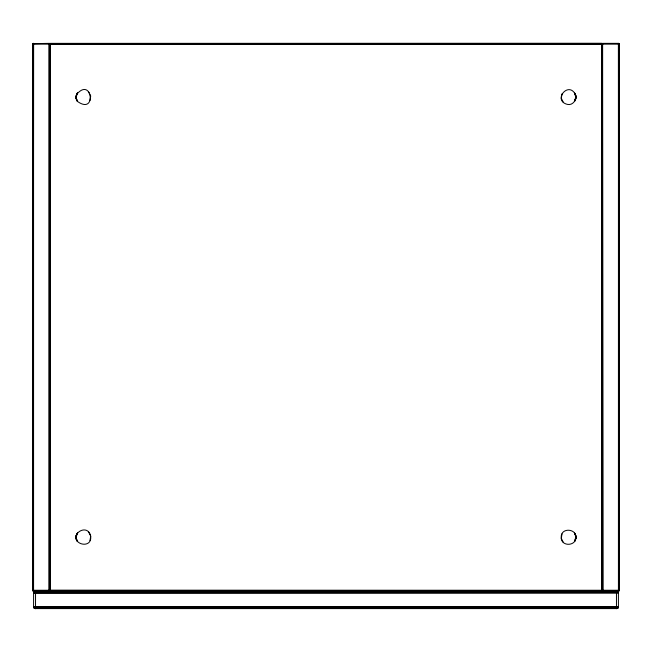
<?xml version="1.0" encoding="UTF-8"?>
<svg xmlns="http://www.w3.org/2000/svg" width="652" height="652" viewBox="0 0 652 652"><rect width="100%" height="100%" fill="white"/><g stroke="black" fill="none" stroke-linecap="round" stroke-linejoin="round"><path stroke-width="0.98" d="M50.196 590.256L49.226 591.038L49.242 43.358L32.853 43.676L32.608 44.14L619.392 44.14L618.438 43.358L602.758 43.358L601.804 44.14M33.562 44.14L33.431 43.366L33.431 591.03L618.422 591.038L619.392 590.256L32.608 590.256L33.431 591.03M49.242 44.14L49.373 43.366L49.373 591.03L49.242 590.256M602.758 44.14L602.627 43.366L602.774 591.038L602.497 43.399L602.627 591.03M76.667 99.919L77.523 101.459C75.518 99.691 76.162 94.874 76.838 93.994C75.681 96.366 75.958 99.34 77.523 101.459C97.001 115.363 91.989 76.219 76.667 94.377M76.838 540.402C72.119 533.116 86.675 524.11 90.432 534.982C93.798 550.011 69.748 544.754 77.523 532.937L76.667 534.477M575.333 94.377C568.357 80.726 552.383 100.579 567.395 104.393C573.678 105.934 577.737 97.629 575.162 93.994M575.863 537.704C576.849 528.43 560.826 527.223 561.209 537.248C560.793 546.669 575.708 546.482 575.863 537.704L574.477 541.559L575.333 540.019M575.333 99.919L574.477 101.459L575.879 97.148L574.477 92.837L575.855 96.537L575.52 94.882L575.789 95.999M575.423 539.799L575.08 540.581L575.789 536.099L574.477 532.937L575.333 534.477M76.121 97.148L77.523 92.837L76.577 94.597M76.121 537.248L77.523 532.937M574.477 101.459L575.879 97.148M575.789 538.397L575.879 537.248M76.137 96.692L76.92 93.815L76.178 96.227M76.137 536.792L76.48 534.982L76.178 536.327M575.789 98.297L575.863 97.604M76.145 96.537L76.227 95.925M76.145 536.637L76.227 536.025M575.855 97.759L575.52 99.414L575.822 98.069M575.855 537.859L575.52 539.514L575.822 538.169M89.992 100.481L90.701 95.999L88.639 91.965M89.992 540.581L90.701 536.099L88.639 532.065M562.008 93.815L561.299 98.297L563.361 102.331M562.008 533.915L561.299 538.397L563.361 542.431M76.577 534.697L76.341 535.455L77.001 533.768M575.423 99.699L575.659 98.941L574.999 100.628M35.363 591.038L34.091 591.666L33.602 592.692L33.578 606.702L34.091 608.014L35.363 608.642M616.637 608.642L617.909 608.014L618.422 606.686L618.398 592.692L617.697 591.462L616.637 591.038M77.132 93.432L77.523 92.837M574.477 541.559L574.779 541.111M33.578 43.358L33.301 590.997L33.562 590.256M49.226 591.038L49.226 43.358L50.196 44.14M35.534 592.978L33.578 592.994L618.398 592.692M616.466 606.702L618.422 606.686L33.578 606.686L618.422 606.686L618.332 607.273L33.668 607.273L33.578 606.686L35.534 606.702M601.796 591.038L601.796 43.358L50.204 43.366L50.204 591.038M50.204 43.497L601.796 43.391M50.204 43.578L601.796 43.578M50.204 43.668L601.796 43.774M50.204 43.888L601.796 43.888M50.204 44.01L601.796 44.01M50.204 590.386L601.796 590.508M50.204 590.622L601.796 590.622M50.204 590.728L601.796 590.728L50.204 590.899M34.8 591.177L35.534 591.087L35.534 608.642M48.761 591.087L603.239 591.087M616.466 591.177L617.199 591.177M34.54 591.299L35.534 591.299M48.761 591.307L603.239 591.307M616.466 591.299L617.46 591.299M34.303 591.462L617.697 591.462M34.091 591.666L617.909 591.666M33.912 591.894L618.088 591.894M33.774 592.138L35.534 592.138M616.466 592.138L618.226 592.138M35.534 592.146L616.466 592.146M33.774 607.542L618.226 607.542M33.912 607.786L618.088 607.786L616.466 607.542L617.697 608.218L34.303 608.218M34.091 608.014L617.909 608.014L616.466 607.542M34.54 608.381L617.46 608.381M34.8 608.503L617.199 608.503M35.078 608.593L616.922 608.593M35.078 591.087L35.534 591.087M602.774 591.038L601.804 590.256M616.466 608.014L617.697 608.218L616.466 607.786M574.477 532.937L575.855 536.637L575.52 534.982L575.789 536.099M77.523 101.459L76.145 97.759L76.48 99.414L76.211 98.297M76.211 538.397L76.48 539.514L76.145 537.859L77.523 541.559L76.667 540.019M574.477 92.837L574.868 93.432M77.132 540.964L77.523 541.559M575.08 93.815L575.659 95.355M575.08 533.915L575.659 535.455M76.341 98.941L76.92 100.481M76.341 539.041L76.92 540.581M618.438 44.14L618.569 43.366L618.699 590.997L618.438 43.358L618.422 590.256M619.351 44.01L619.351 590.386M619.229 43.774L619.229 590.622M619.147 43.676L619.147 590.72M619.05 43.578L619.05 590.818M618.821 43.439L618.821 590.957M616.466 591.038L616.466 608.642M602.375 43.439L602.375 590.957M602.146 43.578L602.146 590.818M602.049 43.676L602.049 590.72M601.894 43.888L601.894 590.508M49.951 43.676L49.951 590.72M49.854 43.578L49.854 590.818M49.748 43.505L49.748 590.891M49.625 43.439L49.625 590.957M33.562 43.358L33.578 590.256M33.179 43.439L33.179 590.957M33.056 43.505L33.056 590.891M32.95 43.578L32.95 590.818M32.771 43.774L32.771 590.622M32.649 44.01L32.649 590.386M33.668 592.407L33.578 592.978L618.422 592.994L618.332 592.407L33.668 592.407"/></g></svg>
